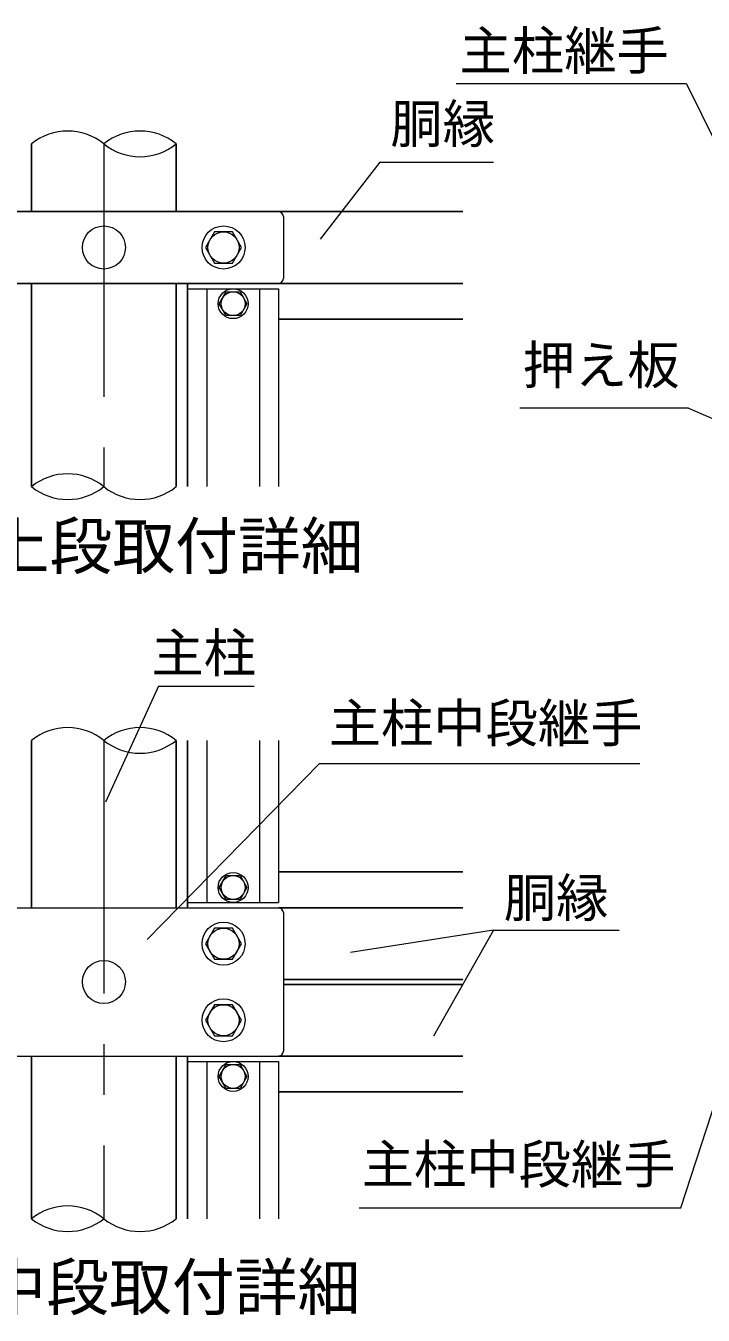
# Model space of a CAD drawing. Units: millimetres, scale not verified. Extents: x -4200 to 4200, y -2970 to 2970.
# Drawn here: x 2003 to 2852, y -651 to 967 of the extents above; entities that cross this region are included whole.
import ezdxf
from ezdxf.enums import TextEntityAlignment as Align

# ---------------------------------------------------------------- set-up
doc = ezdxf.new("R2010")
doc.units = ezdxf.units.MM
doc.header["$LTSCALE"] = 10
doc.linetypes.add('USER1', pattern=[50.8, 31.75, -6.35, 6.35, -6.35])
for name, color, linetype, lineweight in [('0-0_D-BMK', 2, 'USER1', 13), ('0-1_D-TTL-TXT', 7, 'Continuous', 25), ('0-2_D-STR-TXT', 7, 'Continuous', 13), ('0-3_D-STR-DIM', 7, 'Continuous', 13), ('0-4_D-STR1', 1, 'Continuous', 25), ('0-5_D-STR3', 3, 'Continuous', 13)]:
    doc.layers.add(name, color=color, linetype=linetype, lineweight=lineweight)
doc.styles.add('ＭＳ ゴシック', font='')
doc.styles.get('ＭＳ ゴシック').set_extended_font_data('MS Gothic')

msp = doc.modelspace()

# ---------------------------------------------------------------- linework, layer by layer
at = {"layer": '0-0_D-BMK'}
for p, q in [((2100.78, 818.7), (2100.78, 388.7)), ((2100.78, 70.43), (2100.78, -529.57))]:
    msp.add_line(p, q, dxfattribs=at)
at = {"layer": '0-2_D-STR-TXT'}
for p, q in [((2830.94, 893.88), (2542.57, 893.88)), ((2830.94, 893.88), (2915.06, 723.88)), ((2446.86, 795.57), (2371.91, 699.35)), ((2446.86, 795.57), (2589.26, 795.57)), ((2833.72, 487.15), (2622.04, 487.15)), ((2833.72, 487.15), (2984.04, 421.67)), ((2169.23, 138.62), (2102.61, -7.27)), ((2169.23, 138.62), (2289, 138.62)), ((2370.94, 41.5), (2154.93, -179.39)), ((2370.94, 41.5), (2772.73, 41.5)), ((2589.03, -167.73), (2409.98, -195.78)), ((2589.03, -167.73), (2513.84, -300.44)), ((2589.03, -167.73), (2746.93, -167.73)), ((2824.19, -515.74), (2899.9, -282.48)), ((2420.69, -515.74), (2824.19, -515.74))]:
    msp.add_line(p, q, dxfattribs=at)
at = {"layer": '0-3_D-STR-DIM'}
for centre, start, end in [((2055.4, 762.71), 50.97549, 129.02451), ((2146.15, 762.71), 50.97549, 129.02451), ((2146.15, 874.68), 230.97549, 309.02451), ((2055.4, 332.71), 50.97549, 129.02451), ((2055.4, 444.68), 230.97549, 309.02451), ((2146.15, 444.68), 230.97549, 309.02451), ((2055.4, 14.44), 50.97549, 129.02451), ((2146.15, 14.44), 50.97549, 129.02451), ((2146.15, 126.41), 230.97549, 309.02451), ((2055.4, -585.56), 50.97549, 129.02451), ((2055.4, -473.59), 230.97549, 309.02451), ((2146.15, -473.59), 230.97549, 309.02451)]:
    msp.add_arc(centre, 72.06, start, end, dxfattribs=at)
at = {"layer": '0-4_D-STR1'}
for p, q in [((2010.03, 818.7), (2010.03, 733.7)), ((2191.53, 818.7), (2191.53, 733.7)), ((1650.78, 733.7), (2550.78, 733.7)), ((1650.78, 643.7), (2550.78, 643.7)), ((2010.03, 643.7), (2010.03, 388.7)), ((2191.53, 643.7), (2191.53, 388.7)), ((2205.78, 388.7), (2205.78, 643.7)), ((2319.78, 598.7), (2550.78, 598.7)), ((2010.03, 70.43), (2010.03, -139.58)), ((2191.53, 70.43), (2191.53, -139.58)), ((2205.78, -139.57), (2205.78, 70.43)), ((2319.78, -94.57), (2550.78, -94.57)), ((2319.78, -139.57), (2550.78, -139.57)), ((2325.78, -229.57), (2550.78, -229.57)), ((2325.78, -235.58), (2550.78, -235.58)), ((2010.03, -325.58), (2010.03, -529.57)), ((2191.53, -325.58), (2191.53, -529.57)), ((2205.78, -529.57), (2205.78, -325.57)), ((2319.8, -325.57), (2550.78, -325.57)), ((2319.78, -370.57), (2550.78, -370.57))]:
    msp.add_line(p, q, dxfattribs=at)
at = {"layer": '0-5_D-STR3'}
for p, q in [((1881.78, 733.7), (2319.78, 733.7)), ((2325.78, 727.7), (2325.78, 649.7)), ((1881.78, 643.7), (2319.78, 643.7)), ((2205.78, 636.95), (2319.78, 636.95)), ((2205.78, 636.95), (2205.78, 388.7)), ((2229.78, 636.95), (2229.78, 388.7)), ((2295.78, 636.95), (2295.78, 388.7)), ((2319.78, 636.95), (2319.78, 388.7)), ((2205.78, 70.43), (2205.78, -132.82)), ((2229.78, 70.43), (2229.78, -132.82)), ((2295.78, 70.43), (2295.78, -132.82)), ((2319.78, 70.43), (2319.78, -132.82)), ((1881.78, -139.58), (2319.78, -139.58)), ((2205.78, -132.82), (2319.78, -132.82)), ((2325.78, -145.58), (2325.78, -319.58)), ((1881.78, -325.58), (2319.78, -325.58)), ((2205.78, -332.32), (2319.78, -332.32)), ((2205.78, -332.32), (2205.78, -529.57)), ((2229.78, -332.32), (2229.78, -529.57)), ((2295.78, -332.32), (2295.78, -529.57)), ((2319.78, -332.32), (2319.78, -529.57))]:
    msp.add_line(p, q, dxfattribs=at)
for points in [[(2273.28, 688.7), (2262.05, 708.2), (2239.5, 708.2), (2228.28, 688.7), (2239.5, 669.2), (2262.05, 669.2)], [(2245.46, 618.2), (2254.12, 633.2), (2271.44, 633.2), (2280.1, 618.2), (2271.44, 603.2), (2254.12, 603.2)], [(2245.46, -114.07), (2254.12, -99.07), (2271.44, -99.07), (2280.1, -114.07), (2271.44, -129.07), (2254.12, -129.07)], [(2273.28, -184.58), (2262.05, -165.08), (2239.5, -165.08), (2228.28, -184.58), (2239.5, -204.08), (2262.05, -204.08)], [(2273.28, -280.58), (2262.05, -261.08), (2239.5, -261.08), (2228.28, -280.58), (2239.5, -300.08), (2262.05, -300.08)], [(2245.46, -351.07), (2254.12, -336.07), (2271.44, -336.07), (2280.1, -351.07), (2271.44, -366.07), (2254.12, -366.07)]]:
    msp.add_lwpolyline(points, close=True, dxfattribs=at)
for centre, radius in [((2100.78, 688.7), 27), ((2250.78, 688.7), 27), ((2250.78, 688.7), 19.5), ((2262.78, 618.2), 18.75), ((2262.78, 618.2), 15), ((2262.78, -114.07), 18.75), ((2262.78, -114.07), 15), ((2250.78, -184.58), 27), ((2250.78, -184.58), 19.5), ((2100.78, -232.58), 27), ((2250.78, -280.58), 27), ((2250.78, -280.58), 19.5), ((2262.78, -351.07), 18.75), ((2262.78, -351.07), 15)]:
    msp.add_circle(centre, radius, dxfattribs=at)
for centre, start, end in [((2319.78, 727.7), 0, 90), ((2319.78, 649.7), 270, 0), ((2319.78, -145.58), 0, 90), ((2319.78, -319.58), 270, 0)]:
    msp.add_arc(centre, 6, start, end, dxfattribs=at)

# ---------------------------------------------------------------- texts
at = {"layer": '0-1_D-TTL-TXT', "style": 'ＭＳ ゴシック'}
for s, p in [('主柱上段取付詳細', (1796.53, 268.07)), ('主柱中段取付詳細', (1792.51, -661.47))]:
    msp.add_text(s, height=57.7, dxfattribs=at).set_placement(p, align=Align.BOTTOM_LEFT)
at = {"layer": '0-2_D-STR-TXT', "style": 'ＭＳ ゴシック'}
for s, p in [('主柱継手', (2546.64, 897.15)), ('胴縁', (2459.91, 805.42)), ('押え板', (2625.72, 502.84)), ('主柱', (2160.32, 141.68)), ('主柱中段継手', (2382.49, 53.59)), ('胴縁', (2602.08, -165.46)), ('主柱中段継手', (2423.91, -499.71))]:
    msp.add_text(s, height=48.09, dxfattribs=at).set_placement(p, align=Align.BOTTOM_LEFT)

doc.saveas('drawing.dxf')
